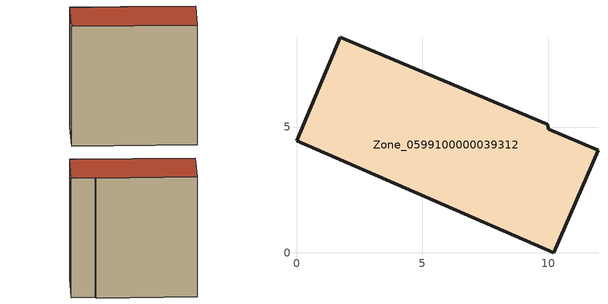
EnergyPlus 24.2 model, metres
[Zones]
Zone_0599100000039312
 floor ground (C_G): 10.22,0 0,4.45 1.73,8.57 9.97,5.1 10.04,4.92 11.99,4.08 z0
 wall outside (C_F): 0,4.45 10.22,0 11.99,4.08 10.04,4.92 9.97,5.1 1.73,8.57 0,4.45 z0:11.45
 roof outside (C_R): 11.99,4.08 10.04,4.92 9.97,5.1 1.73,8.57 0,4.45 10.22,0 z11.45
[BUILDING]
Pand.0599100000039312: North Axis=0; Terrain=City; Loads Convergence Tolerance Value=0.04; Temperature Convergence Tolerance Value=0.4; Solar Distribution=FullExterior; Maximum Number of Warmup Days=25; Minimum Number of Warmup Days=1
[Site:Location]
Rotterdam.The.Hague.AP_ZH_NLD Design_Conditions: Latitude=51.96; Longitude=4.45; Time Zone=1; Elevation=-4.5
[SITE:GROUNDTEMPERATURE:BUILDINGSURFACE]
18, 18, 18, 18, 18, 18, 18, 18, 18, 18, 18, 18
[MATERIAL] Thermal Absorptance=0.9; Solar Absorptance=0.7; Visible Absorptance=0.7
Name | Roughness | Thickness | Conductivity | Density | Specific Heat
G.TC.1946 | MediumSmooth | 0.15 | 1 | 540 | 1210
F.TC.1946 | Rough | 0.3 | 0.857143 | 1920 | 840
R.TC.1946 | MediumRough | 0.2 | 0.909091 | 1500 | 1000
[CONSTRUCTION]
C_G: G.TC.1946
C_F: F.TC.1946
C_R: R.TC.1946
[ZONE]
Zone_0599100000039312: Type=1; Multiplier=1; Ceiling Height=Autocalculate; Volume=Autocalculate; Floor Area=autocalculate; Part of Total Floor Area=Yes
[ZONEINFILTRATION:DESIGNFLOWRATE]
Infil_Zone_0599100000039312: Zone or ZoneList or Space or SpaceList=Zone_0599100000039312; Schedule=AlwaysOn; Design Flow Rate Calculation Method=Flow/Area; Flow Rate per Floor Area=0.003; Constant Term Coefficient=1; Temperature Term Coefficient=0; Velocity Term Coefficient=0; Velocity Squared Term Coefficient=0
[HVACTEMPLATE:ZONE:IDEALLOADSAIRSYSTEM]
Zone_0599100000039312: Maximum Heating Supply Air Temperature=50; Minimum Cooling Supply Air Temperature=13; Maximum Heating Supply Air Humidity Ratio=0.0156; Minimum Cooling Supply Air Humidity Ratio=0.0077; Heating Limit=NoLimit; Cooling Limit=NoLimit; Dehumidification Control Type=ConstantSensibleHeatRatio; Cooling Sensible Heat Ratio=0.7; Dehumidification Setpoint=60; Humidification Control Type=None; Humidification Setpoint=30; Outdoor Air Method=None; Outdoor Air Flow Rate per Person=0.00944; Outdoor Air Flow Rate per Zone Floor Area=0; Outdoor Air Flow Rate per Zone=0; Demand Controlled Ventilation Type=None; Outdoor Air Economizer Type=NoEconomizer; Heat Recovery Type=None; Sensible Heat Recovery Effectiveness=0.7; Latent Heat Recovery Effectiveness=0.65
[ZONECONTROL:THERMOSTAT]
ThermostatControl_Zone_0599100000039312: Zone or ZoneList=Zone_0599100000039312; Control Type Schedule=DualSetpointControlType; Control 1=Thermostat_Zone_0599100000039312; Temperature Difference Between Cutout And Setpoint=0
[THERMOSTATSETPOINT:DUALSETPOINT]
Thermostat_Zone_0599100000039312: Heating Setpoint Temperature Schedule=HeatingSetpoint_Zone_0599100000039312; Cooling Setpoint Temperature Schedule=CoolingSetpoint_Zone_0599100000039312
[SCHEDULE:COMPACT]
HeatingSetpoint_Zone_0599100000039312: Through: 12/31, For: AllDays, Until: 24:00, 21
CoolingSetpoint_Zone_0599100000039312: Through: 12/31, For: AllDays, Until: 24:00, 24
DualSetpointControlType: Through: 12/31, For: AllDays, Until: 24:00, 4
AlwaysOn: Through: 12/31, For: AllDays, Until: 24:00, 1
